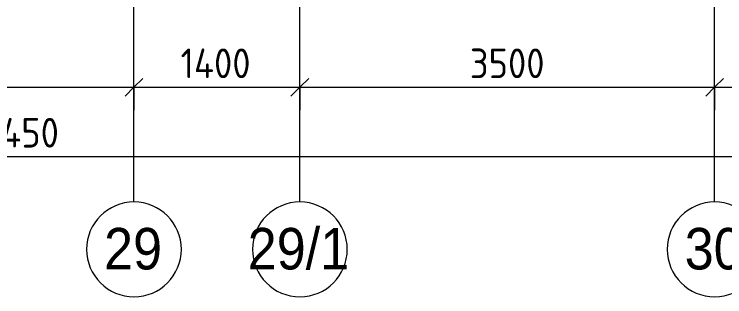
# Model space of a CAD drawing. Header units: millimetres. Extents: x 81382 to 274764, y -8553 to 29000.
# Drawn here: x 104799 to 110796, y -2706 to -323 of the extents above; entities that cross this region are included whole.
import ezdxf

# ---------------------------------------------------------------- set-up
doc = ezdxf.new("R2010")
doc.units = ezdxf.units.MM
for name, color, linetype, lineweight in [('A-ANNO-DIMS', 7, 'Continuous', 9), ('A-ANNO-DIMS-100', 7, 'Continuous', 9), ('Оси', 7, 'Continuous', 9), ('Оси-1', 7, 'Continuous', 20)]:
    doc.layers.add(name, color=color, linetype=linetype, lineweight=lineweight)
doc.styles.add('Arial', font='arial.ttf', dxfattribs={"width": 0.9, "height": 350})
doc.styles.add('ISOCPEUR', font='isocpeur.ttf', dxfattribs={"width": 0.9, "height": 250})
doc.dimstyles.new('ISO-2_5_0_9К_БОЛЬШОЙ', dxfattribs={"dimscale": 304.8, "dimtxt": 248.995294, "dimasz": 0.492126, "dimexe": 0.393701, "dimexo": 0.984252, "dimgap": 0, "dimtad": 1, "dimdec": 0, "dimrnd": 10, "dimzin": 0, "dimdsep": 46, "dimtxsty": 'ISOCPEUR', "dimblk1": 'OBLIQUE', "dimblk2": 'OBLIQUE', "dimsah": 1, "dimcen": 0.09, "dimdle": 0.393701, "dimazin": 0, "dimtfac": 1, "dimtdec": 4, "dimtix": 1, "dimtmove": 0, "dimatfit": 3, "dimfxl": 1, "dimtvp": 1, "dimtolj": 1, "dimtzin": 0, "dimarcsym": 2})

# ---------------------------------------------------------------- blocks, each defined once
blk = doc.blocks.new('Ось сетки - D8-29747960-План размещения напольных электротехнических лючков и розеток 3 этажа в осях 23-33')
at = {"layer": 'Оси-1'}
for start, end in [(360, 180), (180, 360)]:
    blk.add_arc((0, 0), 4, start, end, dxfattribs=at)
blk = doc.blocks.new('DIMBLOCK41-План размещения напольных электротехнических лючков и розеток 3 этажа в осях 23-33')
at = {"layer": 'A-ANNO-DIMS-100'}
for p, q in [((100710, -1132.6), (100710, -818.6)), ((105810, -1132.6), (105810, -818.6)), ((100710, -938.6), (105810, -938.6)), ((100710, -938.6), (100710, -1132.6)), ((105810, -938.6), (105810, -1132.6))]:
    blk.add_line(p, q, dxfattribs=at)
at = {"layer": 'A-ANNO-DIMS-100', "lineweight": 20}
for p, q in [((100710, -938.6), (100785, -863.6)), ((105810, -938.6), (105885, -863.6)), ((100710, -938.6), (100635, -1013.6)), ((105810, -938.6), (105735, -1013.6))]:
    blk.add_line(p, q, dxfattribs=at)
at = {"layer": 'A-ANNO-DIMS-100', "color": 0, "insert": (102965.5, -612), "char_height": 250, "width": 706.764, "attachment_point": 1, "line_spacing_factor": 1.149209, "style": 'ISOCPEUR'}
blk.add_mtext('5100', dxfattribs=at)
blk = doc.blocks.new('_Oblique')
at = {"color": 0, "linetype": 'ByBlock', "lineweight": -2}
blk.add_line((-0.5, -0.5), (0.5, 0.5), dxfattribs=at)
blk = doc.blocks.new('DIMBLOCK42-План размещения напольных электротехнических лючков и розеток 3 этажа в осях 23-33')
at = {"layer": 'A-ANNO-DIMS-100'}
for p, q in [((105810, -1132.6), (105810, -818.6)), ((107210, -1132.6), (107210, -818.6)), ((105810, -938.6), (107210, -938.6)), ((105810, -938.6), (105810, -1132.6)), ((107210, -938.6), (107210, -1132.6))]:
    blk.add_line(p, q, dxfattribs=at)
at = {"layer": 'A-ANNO-DIMS-100', "lineweight": 20}
for p, q in [((105810, -938.6), (105885, -863.6)), ((107210, -938.6), (107285, -863.6)), ((105810, -938.6), (105735, -1013.6)), ((107210, -938.6), (107135, -1013.6))]:
    blk.add_line(p, q, dxfattribs=at)
at = {"layer": 'A-ANNO-DIMS-100', "color": 0, "insert": (106203.5, -612), "char_height": 250, "width": 735.494, "attachment_point": 1, "line_spacing_factor": 1.149209, "style": 'ISOCPEUR'}
blk.add_mtext('1400', dxfattribs=at)
blk = doc.blocks.new('DIMBLOCK43-План размещения напольных электротехнических лючков и розеток 3 этажа в осях 23-33')
at = {"layer": 'A-ANNO-DIMS-100'}
for p, q in [((107210, -1132.6), (107210, -818.6)), ((110710, -1132.6), (110710, -818.6)), ((107210, -938.6), (110710, -938.6)), ((107210, -938.6), (107210, -1132.6)), ((110710, -938.6), (110710, -1132.6))]:
    blk.add_line(p, q, dxfattribs=at)
at = {"layer": 'A-ANNO-DIMS-100', "lineweight": 20}
for p, q in [((107210, -938.6), (107285, -863.6)), ((110710, -938.6), (110785, -863.6)), ((107210, -938.6), (107135, -1013.6)), ((110710, -938.6), (110635, -1013.6))]:
    blk.add_line(p, q, dxfattribs=at)
at = {"layer": 'A-ANNO-DIMS-100', "color": 0, "insert": (108644, -612), "char_height": 250, "width": 758.478, "attachment_point": 1, "line_spacing_factor": 1.149209, "style": 'ISOCPEUR'}
blk.add_mtext('3500', dxfattribs=at)
blk = doc.blocks.new('DIMBLOCK44-План размещения напольных электротехнических лючков и розеток 3 этажа в осях 23-33')
at = {"layer": 'A-ANNO-DIMS-100'}
for p, q in [((110710, -1132.6), (110710, -818.6)), ((115960, -1132.6), (115960, -818.6)), ((110710, -938.6), (115960, -938.6)), ((110710, -938.6), (110710, -1132.6)), ((115960, -938.6), (115960, -1132.6))]:
    blk.add_line(p, q, dxfattribs=at)
at = {"layer": 'A-ANNO-DIMS-100', "lineweight": 20}
for p, q in [((110710, -938.6), (110785, -863.6)), ((115960, -938.6), (116035, -863.6)), ((110710, -938.6), (110635, -1013.6)), ((115960, -938.6), (115885, -1013.6))]:
    blk.add_line(p, q, dxfattribs=at)
at = {"layer": 'A-ANNO-DIMS-100', "color": 0, "insert": (113019, -612), "char_height": 250, "width": 758.478, "attachment_point": 1, "line_spacing_factor": 1.149209, "style": 'ISOCPEUR'}
blk.add_mtext('5250', dxfattribs=at)
blk = doc.blocks.new('DIMBLOCK47-План размещения напольных электротехнических лючков и розеток 3 этажа в осях 23-33')
at = {"layer": 'A-ANNO-DIMS-100'}
for p, q in [((84560, -1717.9), (84560, -1404)), ((125010, -1717.9), (125010, -1404)), ((84440, -1524), (125130, -1524)), ((84560, -1524), (84560, -1717.9)), ((125010, -1524), (125010, -1717.9))]:
    blk.add_line(p, q, dxfattribs=at)
at = {"layer": 'A-ANNO-DIMS-100', "lineweight": 20}
for p, q in [((84560, -1524), (84635, -1449)), ((125010, -1524), (125085, -1449)), ((84560, -1524), (84485, -1599)), ((125010, -1524), (124935, -1599))]:
    blk.add_line(p, q, dxfattribs=at)
at = {"layer": 'A-ANNO-DIMS-100', "color": 0, "insert": (104366, -1197.4), "char_height": 250, "width": 1005.558, "attachment_point": 1, "line_spacing_factor": 1.149209, "style": 'ISOCPEUR'}
blk.add_mtext('40450', dxfattribs=at)

msp = doc.modelspace()

# ---------------------------------------------------------------- linework, layer by layer
at = {"layer": 'Оси'}
for p, q in [((105810, -1906.3), (105810, 593.7)), ((107210, -1906.3), (107210, 593.7)), ((110710, -1906.3), (110710, 593.7))]:
    msp.add_line(p, q, dxfattribs=at)

# ---------------------------------------------------------------- block references
at = {"layer": 'Оси-1', "xscale": 99.99999999999993, "yscale": 99.99999999999993, "zscale": 99.99999999999993}
for p in [(105810, -2306.3), (107210, -2306.3), (110710, -2306.3)]:
    msp.add_blockref('Ось сетки - D8-29747960-План размещения напольных электротехнических лючков и розеток 3 этажа в осях 23-33', p, dxfattribs=at)

# ---------------------------------------------------------------- texts
at = {"layer": 'Оси', "char_height": 350, "attachment_point": 1, "style": 'Arial'}
for s, insert, width in [('29', (105557.4, -2125.6), 606.076), ('29/1', (106769.7, -2125.6), 1060.633), ('30', (110457.4, -2125.6), 606.076)]:
    msp.add_mtext(s, dxfattribs=dict(at, insert=insert, width=width))

# ---------------------------------------------------------------- dimensions: what is measured, and where the dimension line sits
at = {"layer": 'A-ANNO-DIMS'}
for base, p1, p2, override, picture, middle in [((105810, -938.6), (100710, -832.6), (105810, -832.6), {"dimpost": '<>', "dimfxl": 5100}, 'DIMBLOCK41-План размещения напольных электротехнических лючков и розеток 3 этажа в осях 23-33', (103260, -813.6)), ((107210, -938.6), (105810, -832.6), (107210, -832.6), {"dimpost": '<>', "dimfxl": 1400}, 'DIMBLOCK42-План размещения напольных электротехнических лючков и розеток 3 этажа в осях 23-33', (106510, -813.6)), ((110710, -938.6), (107210, -832.6), (110710, -832.6), {"dimpost": '<>', "dimfxl": 3500}, 'DIMBLOCK43-План размещения напольных электротехнических лючков и розеток 3 этажа в осях 23-33', (108960, -813.6)), ((115960, -938.6), (110710, -832.6), (115960, -832.6), {"dimpost": '<>', "dimfxl": 5250}, 'DIMBLOCK44-План размещения напольных электротехнических лючков и розеток 3 этажа в осях 23-33', (113335, -813.6)), ((125010, -1524), (84560, -1417.9), (125010, -1417.9), {"dimpost": '<>', "dimfxl": 40450}, 'DIMBLOCK47-План размещения напольных электротехнических лючков и розеток 3 этажа в осях 23-33', (104785, -1399))]:
    dim = msp.add_linear_dim(base=base, p1=p1, p2=p2, dimstyle='ISO-2_5_0_9К_БОЛЬШОЙ', override=override, dxfattribs=at)
    dim.commit()
    dim.dimension.update_dxf_attribs({"geometry": picture, "text_midpoint": middle})

doc.saveas('drawing.dxf')
